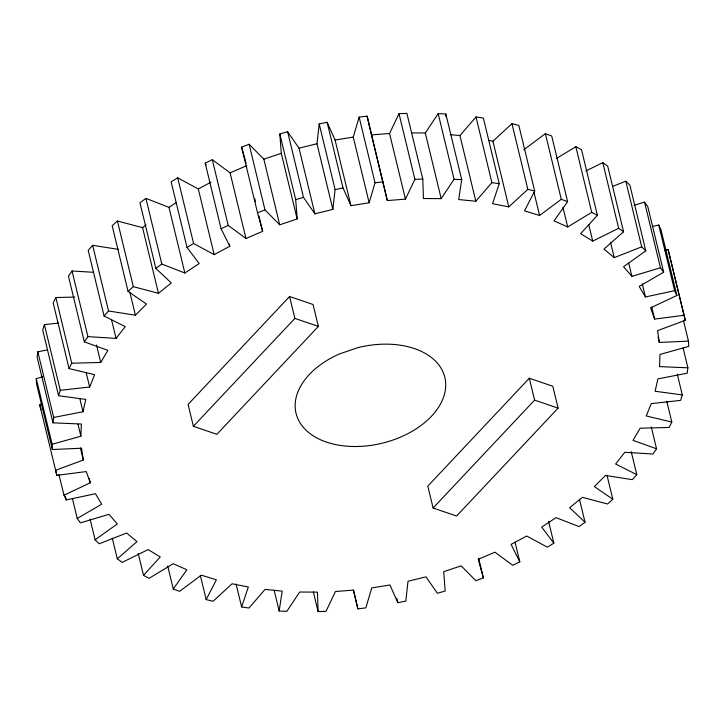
<?xml version="1.0" encoding="UTF-8"?>
<svg xmlns="http://www.w3.org/2000/svg" width="725" height="725" viewBox="0 0 725 725"><rect width="100%" height="100%" fill="white"/><g stroke="black" fill="none" stroke-linecap="round" stroke-linejoin="round"><path stroke-width="1.09" d="M478.609 558.187L483.376 577.879L475.881 580.743L461.163 565.844L443.709 571.681L445.177 591.02L437.392 593.277L425.974 576.828L408.021 581.26L405.801 601.07L397.853 602.692L389.923 584.957L371.744 587.903L365.862 607.885L357.878 608.846L353.555 590.087L335.439 591.509L325.996 611.338L318.103 611.619L317.459 592.153L299.688 592.017L286.828 611.383L279.152 610.985L282.197 591.111L265.051 589.425L248.983 608.03L241.642 606.952L248.331 586.978L232.082 583.779L213.05 601.315L206.163 599.584L216.385 579.828L201.287 575.152L179.61 591.355L173.275 588.99L186.869 569.768L173.166 563.697L149.169 578.305L143.496 575.351L160.243 556.954L148.154 549.577L122.217 562.364L117.296 558.857L136.943 541.593L126.648 533.029L99.18 543.795L95.093 539.799L117.314 523.93L108.986 514.315L80.43 522.879L77.222 518.457L101.69 504.228L95.446 493.716L66.247 499.951L63.981 495.175L90.299 482.814L86.248 471.567L56.858 475.373L55.58 470.308L83.321 460.022L81.526 448.222L52.418 449.536L52.137 444.271L80.874 436.214L81.363 424.034L52.997 422.847L37.111 357.189L37.827 351.797L47.587 349.903M52.997 422.847L53.713 417.455L82.994 411.755L85.758 399.403L58.58 395.723L60.284 390.295L89.646 387.032L94.649 374.698L69.074 368.59L71.748 363.216L100.73 362.446L107.88 350.329L84.336 341.874L87.924 336.636L116.063 338.385L125.253 326.658L104.092 316.009L108.551 310.989L135.412 315.212L146.495 304.074L128.062 291.387L133.309 286.665L158.467 293.308L171.272 282.931L155.848 268.413L139.961 202.755L145.924 198.405L161.811 264.054L184.866 273.008L199.185 263.565L187.023 247.433L171.136 181.776L177.716 177.861L193.602 243.518L214.183 254.638L229.807 246.273L221.089 228.792L205.202 163.134L212.298 159.718L228.185 225.375L245.974 238.489L262.64 231.329L257.511 212.778L241.624 147.121L249.119 144.257L265.006 209.915L279.723 224.813L297.168 218.968L281.291 153.319L279.823 133.98L287.608 131.723L303.485 197.381L314.904 213.83L332.857 209.398L316.979 143.74L319.199 123.93L327.147 122.308L335.077 140.043L350.963 205.701L369.143 202.755L375.024 182.773L359.138 117.115L367.122 116.154L387.331 200.571L405.447 199.148L414.89 179.32L399.004 113.662L406.897 113.381L422.775 179.039L423.427 198.505L441.199 198.641L454.058 179.274L438.172 113.617L445.848 114.015L461.725 179.664L458.689 199.547L475.827 201.233L491.903 182.627L476.017 116.97L483.358 118.048L499.235 183.706L492.556 203.68L508.805 206.879L527.827 189.343L534.715 191.074L524.501 210.83L539.59 215.506L561.277 199.302L567.603 201.668L554.018 220.889L567.72 226.961L591.718 212.352L597.382 215.307L580.634 233.704L592.733 241.081L618.67 228.293L623.582 231.792L603.943 249.065L614.238 257.629L641.697 246.862L645.794 250.859L623.563 266.728L631.901 276.343L660.457 267.779L663.656 272.201L639.196 286.429L645.431 296.942L674.64 290.707L676.896 295.483L650.588 307.844L654.639 319.082L684.019 315.284L685.306 320.341L657.566 330.636L659.36 342.436L688.46 341.122L688.75 346.387L660.013 354.443L659.523 366.614L687.889 367.811L687.173 373.203L657.892 378.903L655.128 391.255L682.307 394.935L680.603 400.363L651.231 403.626L646.238 415.96L671.803 422.068L669.139 427.442L640.157 428.212L633.007 440.329L656.551 448.784L652.962 454.022L624.814 452.273L615.625 464L636.786 474.648L632.336 479.669L605.475 475.446L594.382 486.575L612.824 499.262L607.568 503.993L582.42 497.35L569.614 507.727L585.039 522.245L579.076 526.595L556.021 517.65L541.693 527.093L553.864 543.224L547.284 547.139L526.694 536.02L511.08 544.384L519.798 561.866L512.702 565.283L494.912 552.169L478.246 559.328L483.376 577.879M332.857 209.398L335.086 189.578L319.199 123.93M445.503 116.218L445.848 114.015M369.143 202.755L353.256 137.097L359.138 117.115M58.535 323.069L44.397 324.637L42.693 330.065L58.58 395.723M405.447 199.148L389.561 133.491L399.004 113.662M74.811 297.06L55.861 297.558L53.197 302.932L69.074 368.59M441.199 198.641L425.312 132.983L438.172 113.617M93.425 272.301L72.038 270.978L68.449 276.216L84.336 341.874M475.827 201.233L459.949 135.575L476.017 116.97M118.456 249.382L92.664 245.331L88.214 250.352L104.092 316.009M289.574 296.516L188.083 404.414L193.376 426.3L216.875 434.311L318.366 326.413L313.073 304.527L289.574 296.516L294.867 318.402L193.376 426.3M529.304 378.233L427.813 486.131L433.106 508.017L456.605 516.028L558.096 408.13L552.803 386.244L529.304 378.233L534.597 400.118L433.106 508.017M488.587 140.369L492.918 141.221L511.95 123.685L518.837 125.416L534.715 191.074M145.997 224.886L142.58 227.65L117.432 221.007L112.176 225.738L128.062 291.387M523.713 149.848L545.39 133.645L551.725 136.01L567.603 201.668M155.848 268.413L161.811 264.054M145.924 198.405L168.979 207.35L176.139 202.628M556.637 158.385L575.831 146.695L581.504 149.649L597.382 215.307M187.023 247.433L193.602 243.518M177.716 177.861L198.306 188.98L210.993 182.183M585.827 170.991L602.783 162.636L607.704 166.143L623.582 231.792M221.089 228.792L228.185 225.375M212.298 159.718L230.088 172.831L246.754 165.672M612.589 186.388L625.82 181.205L629.907 185.201L645.794 250.859M257.511 212.778L265.006 209.915M56.858 475.373L39.694 404.659L41.751 403.888M249.119 144.257L263.837 159.156L281.291 153.319M633.994 205.293L644.57 202.121L647.778 206.543L663.656 272.201M297.168 218.968L295.709 199.638L303.485 197.381M52.418 449.536L36.54 383.878L36.25 378.613L42.639 376.819M287.608 131.723L299.026 148.172L316.979 143.74M652.264 226.436L658.753 225.049L661.019 229.825L676.896 295.483M335.086 189.578L343.025 187.965L350.963 205.701M335.077 140.043L353.256 137.097M664.87 250.043L668.142 249.627L685.306 320.341M375.024 182.773L382.999 181.812M367.122 116.154L371.445 134.913L389.561 133.491M414.89 179.32L422.775 179.039M411.981 132.883L425.312 132.983M454.058 179.274L461.725 179.664M450.307 134.623L459.949 135.575M491.903 182.627L499.235 183.706M294.867 318.402L318.366 326.413M534.597 400.118L558.096 408.13M205.202 163.134L206.172 165.073M241.624 147.121L246.147 163.488M39.694 404.659L40.981 409.716M668.142 249.627L684.019 315.284M683.43 320.323L688.46 341.122M658.753 225.049L674.64 290.707M683.122 348.109L687.889 367.811M644.57 202.121L660.457 267.779M677.277 374.145L682.307 394.935M625.82 181.205L641.697 246.862M651.721 307.047L654.639 319.082M658.028 336.962L659.36 342.436M642.259 283.81L645.431 296.942M666.773 401.278L671.803 422.068M628.72 263.211L631.901 276.343M602.783 162.636L618.67 228.293M610.532 242.304L614.238 257.629M651.258 426.898L656.551 448.784M575.831 146.695L591.718 212.352M588.754 224.659L592.733 241.081M631.23 451.666L636.786 474.648M545.39 133.645L561.277 199.302M562.953 207.268L567.72 226.961M606.997 475.192L612.824 499.262M534.035 192.524L539.59 215.506M511.95 123.685L527.827 189.343M492.918 141.221L508.805 206.879M579.474 499.262L585.039 522.245M548.571 521.338L553.864 543.224M515.031 542.164L519.798 561.866M371.445 134.913L387.331 200.571M327.147 122.308L343.025 187.965M299.026 148.172L314.904 213.83M396.792 598.315L397.853 602.692M279.823 133.98L295.709 199.638M263.837 159.156L279.723 224.813M353.383 590.241L357.878 608.846M254.693 198.496L255.49 201.786M258.934 216.005L262.64 231.329M230.088 172.831L245.974 238.489M229.272 244.08L229.807 246.273M313.345 591.926L318.103 611.619M198.306 188.98L214.183 254.638M274.123 590.195L279.152 610.985M168.979 207.35L184.866 273.008M236.087 583.978L241.642 606.952M142.58 227.65L158.467 293.308M117.432 221.007L133.309 286.665M200.345 575.514L206.163 599.584M129.857 292.229L135.412 315.212M111.568 319.779L116.063 338.385M92.664 245.331L108.551 310.989M167.72 566.017L173.275 588.99M96.498 344.937L100.73 362.446M72.038 270.978L87.924 336.636M138.203 553.465L143.496 575.351M86.212 372.813L89.646 387.032M55.861 297.558L71.748 363.216M79.823 398.623L82.994 411.755M112.266 538.068L117.296 558.857M77.965 424.17L80.874 436.214M89.238 478.437L90.299 482.814M80.412 447.987L83.321 460.022M44.397 324.637L60.284 390.295M90.063 519.009L95.093 539.799M37.827 351.797L53.713 417.455M72.464 498.755L77.222 518.457M65.449 496.67L66.247 499.951M36.25 378.613L52.137 444.271M58.952 474.377L63.981 495.175M358.331 347.538L339.508 353.909A76.533 49.3 -13.6 0 0 321.302 440.093A76.533 49.3 -13.6 0 0 442.903 398.913A76.533 49.3 -13.6 0 0 358.331 347.538"/></g></svg>
